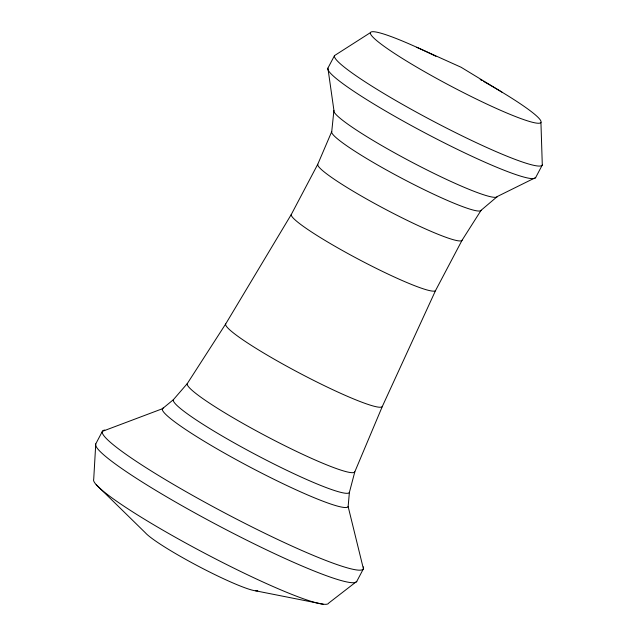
<?xml version="1.0" encoding="UTF-8"?>
<svg xmlns="http://www.w3.org/2000/svg" width="636" height="636" viewBox="0 0 636 636"><rect width="100%" height="100%" fill="white"/><g stroke="black" fill="none" stroke-linecap="round" stroke-linejoin="round"><path stroke-width="0.95" d="M370.478 32.595L334.52 55.586L327.906 68.132L333.924 110.402L331.738 131.596L317.793 164.215L291.328 214.411L225.693 323.939L187.286 383.595L173.366 399.71L162.395 408.741L102.372 431.359L95.758 443.904L93.707 479.369A132.781 13.65 27.8 0 0 205.42 553.622A132.781 13.65 27.8 0 0 328.685 603.103L356.788 581.36L363.41 568.807L348.138 506.55L349.395 492.399L354.816 471.809L382.339 406.428L435.628 290.398L462.094 240.201L481.126 210.262L497.384 196.476L535.679 177.539L542.293 164.994L540.934 122.358M255.577 590.804L323.183 604.2M416.723 47.255L461.092 67.257L501.947 92.133M96.219 484.68L145.342 532.761A64.49 6.63 27.8 0 0 203.369 568.838A64.49 6.63 27.8 0 0 257.787 590.685M356.788 581.36A147.504 15.161 27.8 0 1 219.857 526.393A147.504 15.161 27.8 0 1 95.758 443.904M363.307 566.843A147.504 15.161 27.8 0 1 224.023 512.544A147.504 15.161 27.8 0 1 104.789 430.071M348.138 506.55A104.956 10.788 27.8 0 1 245.854 464.868A104.956 10.788 27.8 0 1 163.38 407.986M349.395 492.399A99.47 10.224 27.8 0 1 257.055 455.328A99.47 10.224 27.8 0 1 173.366 399.71M354.816 471.809A94.669 9.731 27.8 0 1 266.937 436.535A94.669 9.731 27.8 0 1 187.286 383.595M382.339 406.428A88.523 9.103 27.8 0 1 300.168 373.443A88.523 9.103 27.8 0 1 225.693 323.939M435.628 290.398A81.543 8.379 27.8 0 1 359.936 260.013A81.543 8.379 27.8 0 1 291.328 214.411M462.094 240.201A81.543 8.379 27.8 0 1 386.402 209.808A81.543 8.379 27.8 0 1 317.793 164.215M481.126 210.262A84.421 8.681 27.8 0 1 402.763 178.803A84.421 8.681 27.8 0 1 331.738 131.596M497.384 196.476A92.371 9.492 27.8 0 1 411.635 162.061A92.371 9.492 27.8 0 1 333.924 110.402M535.679 177.539A117.406 12.068 27.8 0 1 426.684 133.791A117.406 12.068 27.8 0 1 327.906 68.132M542.293 164.994A117.406 12.068 27.8 0 1 433.307 121.238A117.406 12.068 27.8 0 1 334.52 55.586M483.567 81.4A96.322 9.898 27.8 0 1 522.744 119.258A96.322 9.898 27.8 0 1 383.818 46.102A96.322 9.898 27.8 0 1 435.899 56.302M480.188 79.5A96.322 9.898 27.8 0 1 481.81 80.414"/></g></svg>
